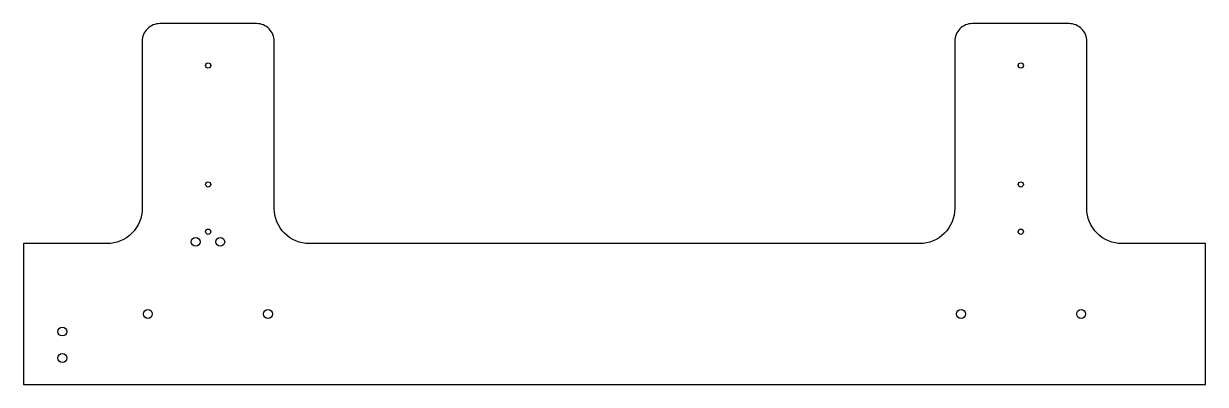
# Model space of a CAD drawing. Header units: millimetres. Extents: x -336 to 336, y -257 to -52.
import ezdxf

# ---------------------------------------------------------------- set-up
doc = ezdxf.new("R2010")
doc.units = ezdxf.units.MM
doc.layers.get('0').update_dxf_attribs({"linetype": 'CONTINUOUS'})

msp = doc.modelspace()

# ---------------------------------------------------------------- linework, layer by layer
msp.add_lwpolyline([(-193.37, -61.89, 0.414214), (-203.37, -51.89), (-258.37, -51.89, 0.414214), (-268.37, -61.89), (-268.37, -156.89, -0.414214), (-288.37, -176.89), (-335.77, -176.89), (-335.77, -256.89), (335.77, -256.89), (335.77, -176.89), (288.37, -176.89, -0.414214), (268.37, -156.89), (268.37, -61.89, 0.414214), (258.37, -51.89), (203.37, -51.89, 0.414214), (193.37, -61.89), (193.37, -156.89, -0.414214), (173.37, -176.89), (-173.37, -176.89, -0.414214), (-193.37, -156.89)], format="xyb", close=True)
for centre, radius in [((-230.87, -75.69), 1.5), ((230.87, -75.69), 1.5), ((-230.87, -143.27), 1.5), ((230.87, -143.27), 1.5), ((-238.02, -175.89), 2.5), ((-230.87, -170.14), 1.5), ((-224.02, -175.89), 2.5), ((230.87, -170.14), 1.5), ((-265.14, -216.89), 2.5), ((-196.91, -216.89), 2.5), ((196.91, -216.89), 2.5), ((265.14, -216.89), 2.5), ((-313.77, -226.89), 2.5), ((-313.77, -241.89), 2.5)]:
    msp.add_circle(centre, radius)

doc.saveas('drawing.dxf')
